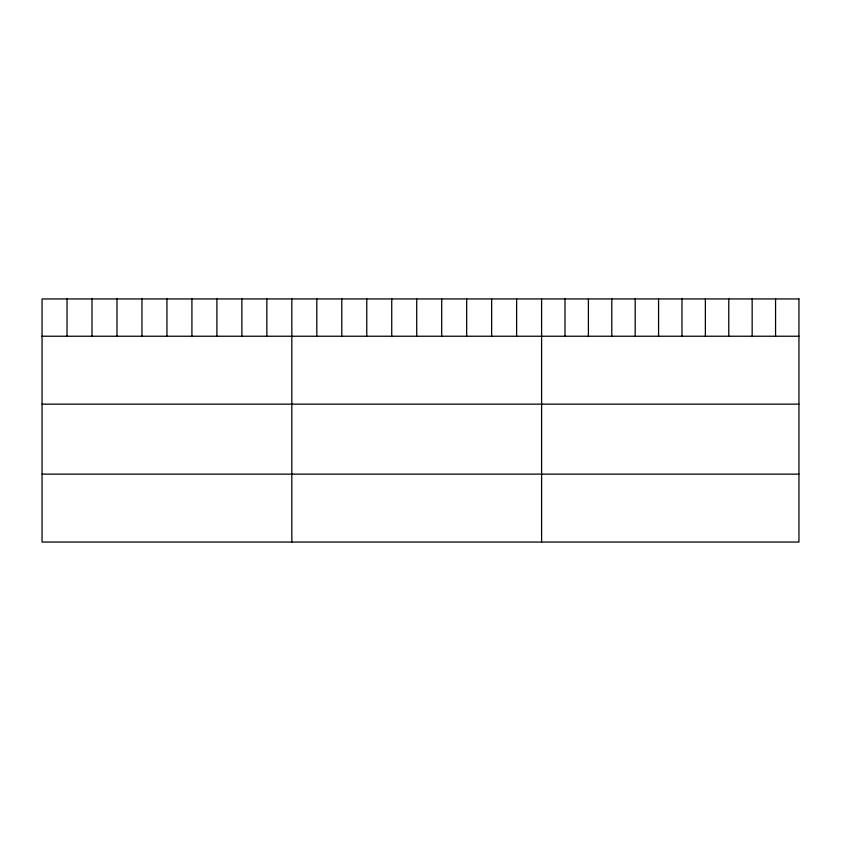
<?xml version="1.0" encoding="UTF-8"?>
<svg xmlns="http://www.w3.org/2000/svg" width="841" height="841" viewBox="0 0 841 841"><rect width="100%" height="100%" fill="white"/><g stroke="black" fill="none" stroke-linecap="round" stroke-linejoin="round"><path stroke-width="1.26" d="M42.05 336.232L798.95 336.232M42.05 404.153L798.95 404.153M42.05 474.135L798.95 474.135M775.56 298.944L775.56 336.232M752.159 298.944L752.159 336.232M728.769 298.944L728.769 336.232M705.368 298.944L705.368 336.232M681.977 298.944L681.977 336.232M658.577 298.944L658.577 336.232M635.186 298.944L635.186 336.232M611.785 298.944L611.785 336.232M588.395 298.944L588.395 336.232M564.994 298.944L564.994 336.232M541.604 298.944L541.604 542.056M516.626 298.944L516.626 336.232M491.649 298.944L491.649 336.232M466.671 298.944L466.671 336.232M441.693 298.944L441.693 336.232M416.715 298.944L416.715 336.232M391.738 298.944L391.738 336.232M366.76 298.944L366.76 336.232M341.782 298.944L341.782 336.232M316.805 298.944L316.805 336.232M291.827 298.944L291.827 542.056M266.849 298.944L266.849 336.232M241.872 298.944L241.872 336.232M216.894 298.944L216.894 336.232M191.916 298.944L191.916 336.232M166.939 298.944L166.939 336.232M141.961 298.944L141.961 336.232M116.983 298.944L116.983 336.232M92.005 298.944L92.005 336.232M67.028 298.944L67.028 336.232M798.95 298.944L42.05 298.944L42.05 542.056L798.95 542.056L798.95 298.944"/></g></svg>
